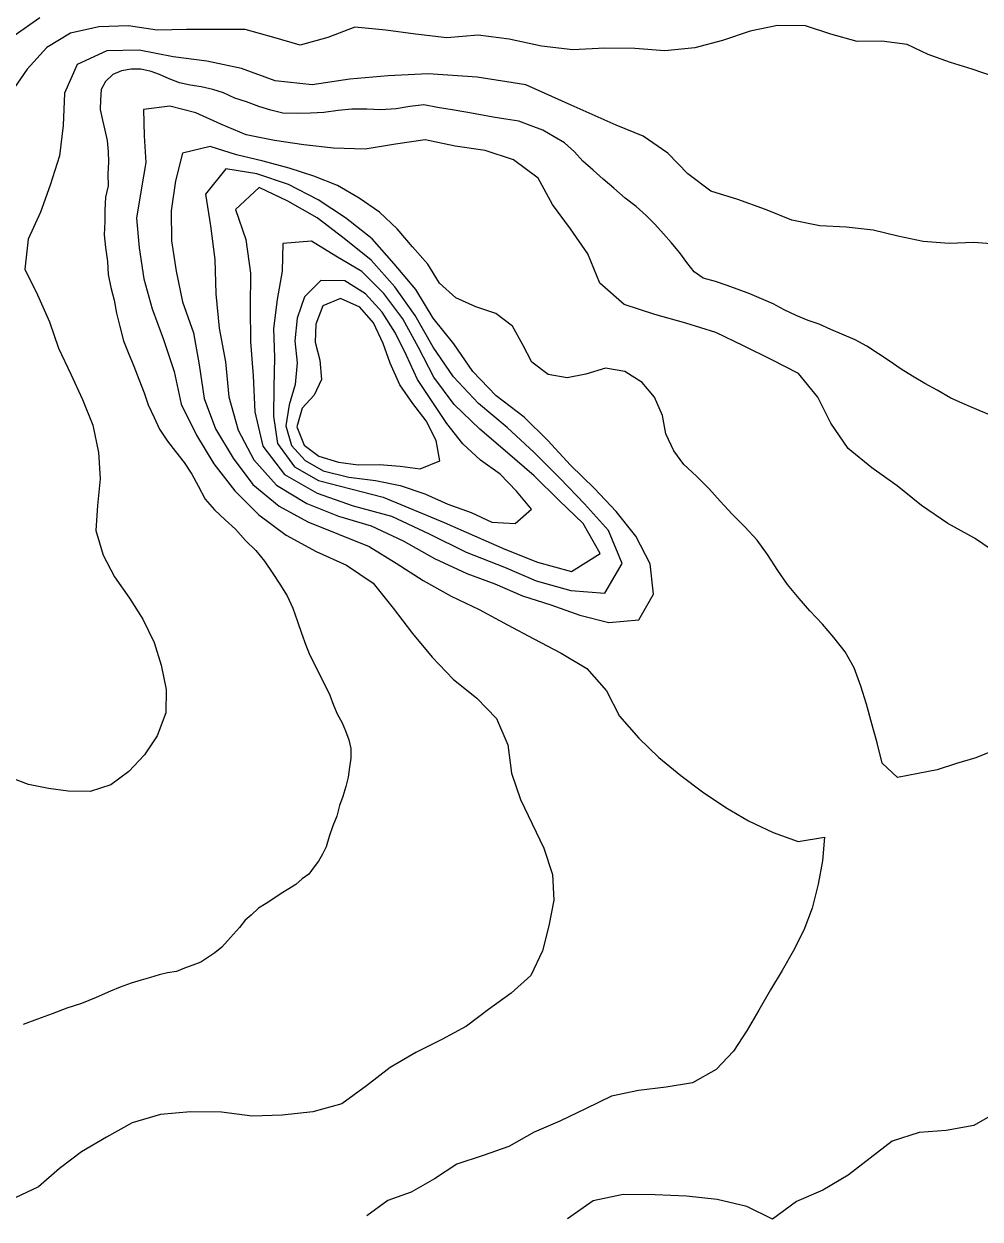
# Model space of a CAD drawing. Extents: x -717078 to -714996, y -984638 to -983998.
# Drawn here: x -715854.9 to -715612.7, y -984482.5 to -984179.9 of the extents above; entities that cross this region are included whole.
import ezdxf

# ---------------------------------------------------------------- set-up
doc = ezdxf.new("R2010")
doc.units = 0
doc.layers.add('contour_lines', color=1, linetype='CONTINUOUS')

msp = doc.modelspace()

# ---------------------------------------------------------------- linework, layer by layer
at = {"layer": 'contour_lines', "color": 1}
for p, q in [((-715850.813, -984178.395, 276), (-715857.353, -984182.897, 276)), ((-715843.052, -984182.202, 277), (-715849.08, -984185.84, 277)), ((-715835.87, -984180.663, 277), (-715843.052, -984182.202, 277)), ((-715828.398, -984180.414, 277), (-715835.87, -984180.663, 277)), ((-715821.152, -984181.487, 277), (-715828.398, -984180.414, 277)), ((-715813.711, -984181.341, 277), (-715821.152, -984181.487, 277)), ((-715806.036, -984181.3, 277), (-715813.711, -984181.341, 277)), ((-715798.787, -984181.308, 277), (-715806.036, -984181.3, 277)), ((-715791.528, -984183.327, 277), (-715798.787, -984181.308, 277)), ((-715771.041, -984180.739, 277), (-715777.872, -984183.298, 277)), ((-715763.237, -984181.472, 277), (-715771.041, -984180.739, 277)), ((-715755.702, -984182.49, 277), (-715763.237, -984181.472, 277)), ((-715670.909, -984181.711, 277), (-715677.967, -984184.102, 277)), ((-715664.054, -984180.316, 277), (-715670.909, -984181.711, 277)), ((-715656.929, -984180.379, 277), (-715664.054, -984180.316, 277)), ((-715650.496, -984182.47, 277), (-715656.929, -984180.379, 277)), ((-715784.927, -984185.274, 277), (-715791.528, -984183.327, 277)), ((-715777.872, -984183.298, 277), (-715784.927, -984185.274, 277)), ((-715747.77, -984183.443, 277), (-715755.702, -984182.49, 277)), ((-715739.797, -984182.727, 277), (-715747.77, -984183.443, 277)), ((-715731.943, -984183.792, 277), (-715739.797, -984182.727, 277)), ((-715723.784, -984185.569, 277), (-715731.943, -984183.792, 277)), ((-715677.967, -984184.102, 277), (-715684.91, -984185.976, 277)), ((-715643.868, -984184.318, 277), (-715650.496, -984182.47, 277)), ((-715637.553, -984184.24, 277), (-715643.868, -984184.318, 277)), ((-715631.18, -984185.088, 277), (-715637.553, -984184.24, 277)), ((-715625.848, -984187.608, 277), (-715631.18, -984185.088, 277)), ((-715849.08, -984185.84, 277), (-715854.017, -984191.343, 277)), ((-715833.886, -984186.732, 278), (-715841.383, -984190.2, 278)), ((-715825.639, -984186.55, 278), (-715833.886, -984186.732, 278)), ((-715817.053, -984188.239, 278), (-715825.639, -984186.55, 278)), ((-715808.502, -984189.29, 278), (-715817.053, -984188.239, 278)), ((-715715.889, -984186.424, 277), (-715723.784, -984185.569, 277)), ((-715707.752, -984186, 277), (-715715.889, -984186.424, 277)), ((-715700.145, -984186.093, 277), (-715707.752, -984186, 277)), ((-715692.555, -984186.686, 277), (-715700.145, -984186.093, 277)), ((-715684.91, -984185.976, 277), (-715692.555, -984186.686, 277)), ((-715620.173, -984189.656, 277), (-715625.848, -984187.608, 277)), ((-715854.017, -984191.343, 277), (-715858.171, -984197.317, 277)), ((-715841.383, -984190.2, 278), (-715844.623, -984197.389, 278)), ((-715827.698, -984191.322, 279), (-715830.124, -984191.743, 279)), ((-715825.288, -984191.314, 279), (-715827.698, -984191.322, 279)), ((-715822.628, -984191.964, 279), (-715825.288, -984191.314, 279)), ((-715799.753, -984191.209, 278), (-715808.502, -984189.29, 278)), ((-715791.245, -984194.279, 278), (-715799.753, -984191.209, 278)), ((-715614.692, -984191.356, 277), (-715620.173, -984189.656, 277)), ((-715609.292, -984193.22, 277), (-715614.692, -984191.356, 277)), ((-715832.323, -984192.695, 279), (-715834.231, -984194.446, 279)), ((-715830.124, -984191.743, 279), (-715832.323, -984192.695, 279)), ((-715820.492, -984192.676, 279), (-715822.628, -984191.964, 279)), ((-715818.04, -984193.822, 279), (-715820.492, -984192.676, 279)), ((-715815.493, -984194.842, 279), (-715818.04, -984193.822, 279)), ((-715781.875, -984195.3, 278), (-715791.245, -984194.279, 278)), ((-715772.294, -984193.868, 278), (-715781.875, -984195.3, 278)), ((-715762.632, -984193.03, 278), (-715772.294, -984193.868, 278)), ((-715752.447, -984192.537, 278), (-715762.632, -984193.03, 278)), ((-715740.054, -984193.358, 278), (-715752.447, -984192.537, 278)), ((-715727.762, -984195.341, 278), (-715740.054, -984193.358, 278)), ((-715844.623, -984197.389, 278), (-715844.903, -984205.642, 278)), ((-715835.305, -984196.518, 279), (-715835.499, -984199.089, 279)), ((-715834.231, -984194.446, 279), (-715835.305, -984196.518, 279)), ((-715812.781, -984195.423, 279), (-715815.493, -984194.842, 279)), ((-715809.966, -984195.826, 279), (-715812.781, -984195.423, 279)), ((-715807.047, -984196.475, 279), (-715809.966, -984195.826, 279)), ((-715804.324, -984197.385, 279), (-715807.047, -984196.475, 279)), ((-715801.429, -984198.685, 279), (-715804.324, -984197.385, 279)), ((-715716.261, -984200.445, 278), (-715727.762, -984195.341, 278)), ((-715835.499, -984199.089, 279), (-715835.568, -984201.584, 279)), ((-715798.5, -984199.629, 279), (-715801.429, -984198.685, 279)), ((-715795.335, -984200.8, 279), (-715798.5, -984199.629, 279)), ((-715753.569, -984200.425, 279), (-715757.119, -984200.787, 279)), ((-715750.103, -984201.046, 279), (-715753.569, -984200.425, 279)), ((-715704.875, -984205.563, 278), (-715716.261, -984200.445, 278)), ((-715835.568, -984201.584, 279), (-715834.931, -984204.224, 279)), ((-715817.894, -984200.71, 280), (-715824.537, -984201.566, 280)), ((-715824.537, -984201.566, 280), (-715824.418, -984208.259, 280)), ((-715811.336, -984202.368, 280), (-715817.894, -984200.71, 280)), ((-715804.982, -984205.313, 280), (-715811.336, -984202.368, 280)), ((-715792.3, -984201.77, 279), (-715795.335, -984200.8, 279)), ((-715789.284, -984202.52, 279), (-715792.3, -984201.77, 279)), ((-715785.659, -984202.538, 279), (-715789.284, -984202.52, 279)), ((-715782.274, -984202.494, 279), (-715785.659, -984202.538, 279)), ((-715778.924, -984202.304, 279), (-715782.274, -984202.494, 279)), ((-715775.313, -984201.783, 279), (-715778.924, -984202.304, 279)), ((-715771.845, -984201.443, 279), (-715775.313, -984201.783, 279)), ((-715768.04, -984201.458, 279), (-715771.845, -984201.443, 279)), ((-715764.433, -984201.608, 279), (-715768.04, -984201.458, 279)), ((-715760.564, -984201.365, 279), (-715764.433, -984201.608, 279)), ((-715757.119, -984200.787, 279), (-715760.564, -984201.365, 279)), ((-715746.406, -984201.61, 279), (-715750.103, -984201.046, 279)), ((-715742.945, -984202.244, 279), (-715746.406, -984201.61, 279)), ((-715739.631, -984202.863, 279), (-715742.945, -984202.244, 279)), ((-715736.023, -984203.512, 279), (-715739.631, -984202.863, 279)), ((-715844.903, -984205.642, 278), (-715845.862, -984213.27, 278)), ((-715834.931, -984204.224, 279), (-715834.383, -984206.815, 279)), ((-715798.598, -984207.992, 280), (-715804.982, -984205.313, 280)), ((-715732.798, -984203.981, 279), (-715736.023, -984203.512, 279)), ((-715729.56, -984204.488, 279), (-715732.798, -984203.981, 279)), ((-715726.416, -984205.733, 279), (-715729.56, -984204.488, 279)), ((-715723.446, -984206.838, 279), (-715726.416, -984205.733, 279)), ((-715698.004, -984208.294, 278), (-715704.875, -984205.563, 278)), ((-715834.383, -984206.815, 279), (-715833.795, -984209.406, 279)), ((-715833.795, -984209.406, 279), (-715833.552, -984212.185, 279)), ((-715824.418, -984208.259, 280), (-715823.998, -984214.996, 280)), ((-715791.425, -984209.439, 280), (-715798.598, -984207.992, 280)), ((-715783.976, -984210.484, 280), (-715791.425, -984209.439, 280)), ((-715753.263, -984209.211, 280), (-715760.732, -984210.321, 280)), ((-715745.654, -984210.875, 280), (-715753.263, -984209.211, 280)), ((-715720.569, -984208.523, 279), (-715723.446, -984206.838, 279)), ((-715717.964, -984209.995, 279), (-715720.569, -984208.523, 279)), ((-715691.761, -984212.59, 278), (-715698.004, -984208.294, 278)), ((-715833.552, -984212.185, 279), (-715833.42, -984214.786, 279)), ((-715807.667, -984210.903, 281), (-715814.736, -984212.6, 281)), ((-715801.017, -984213.072, 281), (-715807.667, -984210.903, 281)), ((-715776.468, -984211.392, 280), (-715783.976, -984210.484, 280)), ((-715768.431, -984211.618, 280), (-715776.468, -984211.392, 280)), ((-715760.732, -984210.321, 280), (-715768.431, -984211.618, 280)), ((-715738.045, -984211.959, 280), (-715745.654, -984210.875, 280)), ((-715730.866, -984214.321, 280), (-715738.045, -984211.959, 280)), ((-715715.446, -984212.264, 279), (-715717.964, -984209.995, 279)), ((-715713.298, -984214.642, 279), (-715715.446, -984212.264, 279)), ((-715845.862, -984213.27, 278), (-715848.247, -984220.702, 278)), ((-715833.42, -984214.786, 279), (-715833.622, -984217.92, 279)), ((-715823.998, -984214.996, 280), (-715825.134, -984221.922, 280)), ((-715814.736, -984212.6, 281), (-715816.505, -984219.647, 281)), ((-715794.291, -984214.653, 281), (-715801.017, -984213.072, 281)), ((-715787.657, -984216.387, 281), (-715794.291, -984214.653, 281)), ((-715724.599, -984218.924, 280), (-715730.866, -984214.321, 280)), ((-715710.687, -984216.965, 279), (-715713.298, -984214.642, 279)), ((-715686.736, -984217.814, 278), (-715691.761, -984212.59, 278)), ((-715833.622, -984217.92, 279), (-715833.513, -984220.869, 279)), ((-715803.741, -984216.6, 282), (-715808.894, -984222.993, 282)), ((-715795.841, -984217.844, 282), (-715803.741, -984216.6, 282)), ((-715787.816, -984220.512, 282), (-715795.841, -984217.844, 282)), ((-715781.468, -984218.415, 281), (-715787.657, -984216.387, 281)), ((-715775.487, -984220.789, 281), (-715781.468, -984218.415, 281)), ((-715708.156, -984219.208, 279), (-715710.687, -984216.965, 279)), ((-715680.867, -984222.259, 278), (-715686.736, -984217.814, 278)), ((-715848.247, -984220.702, 278), (-715850.67, -984227.594, 278)), ((-715833.513, -984220.869, 279), (-715834.219, -984223.764, 279)), ((-715816.505, -984219.647, 281), (-715817.573, -984227.234, 281)), ((-715795.301, -984221.323, 283), (-715801.281, -984226.848, 283)), ((-715788.011, -984224.768, 283), (-715795.301, -984221.323, 283)), ((-715780.364, -984224.465, 282), (-715787.816, -984220.512, 282)), ((-715769.995, -984224.036, 281), (-715775.487, -984220.789, 281)), ((-715721.032, -984225.58, 280), (-715724.599, -984218.924, 280)), ((-715705.427, -984221.495, 279), (-715708.156, -984219.208, 279)), ((-715702.597, -984224.012, 279), (-715705.427, -984221.495, 279)), ((-715834.219, -984223.764, 279), (-715834.346, -984227.015, 279)), ((-715825.134, -984221.922, 280), (-715826.309, -984229.109, 280)), ((-715808.894, -984222.993, 282), (-715807.61, -984231.045, 282)), ((-715773.418, -984229.005, 282), (-715780.364, -984224.465, 282)), ((-715764.822, -984227.533, 281), (-715769.995, -984224.036, 281)), ((-715699.847, -984226.089, 279), (-715702.597, -984224.012, 279)), ((-715674.071, -984224.356, 278), (-715680.867, -984222.259, 278)), ((-715667.04, -984226.888, 278), (-715674.071, -984224.356, 278)), ((-715850.67, -984227.594, 278), (-715853.808, -984234.409, 278)), ((-715834.346, -984227.015, 279), (-715834.35, -984229.949, 279)), ((-715817.573, -984227.234, 281), (-715817.476, -984234.816, 281)), ((-715801.281, -984226.848, 283), (-715798.662, -984234.462, 283)), ((-715780.591, -984229.023, 283), (-715788.011, -984224.768, 283)), ((-715760.35, -984231.744, 281), (-715764.822, -984227.533, 281)), ((-715716.443, -984231.791, 280), (-715721.032, -984225.58, 280)), ((-715697.299, -984228.389, 279), (-715699.847, -984226.089, 279)), ((-715660.414, -984229.597, 278), (-715667.04, -984226.888, 278)), ((-715834.35, -984229.949, 279), (-715834.496, -984233.286, 279)), ((-715826.309, -984229.109, 280), (-715825.663, -984236.624, 280)), ((-715773.793, -984234.207, 283), (-715780.591, -984229.023, 283)), ((-715766.662, -984234.324, 282), (-715773.418, -984229.005, 282)), ((-715695.121, -984230.552, 279), (-715697.299, -984228.389, 279)), ((-715692.893, -984233.028, 279), (-715695.121, -984230.552, 279)), ((-715653.332, -984231.026, 278), (-715660.414, -984229.597, 278)), ((-715834.496, -984233.286, 279), (-715834.199, -984236.535, 279)), ((-715807.61, -984231.045, 282), (-715806.543, -984239.576, 282)), ((-715756.489, -984236.312, 281), (-715760.35, -984231.744, 281)), ((-715712.041, -984238.069, 280), (-715716.443, -984231.791, 280)), ((-715690.913, -984235.208, 279), (-715692.893, -984233.028, 279)), ((-715646.599, -984231.369, 278), (-715653.332, -984231.026, 278)), ((-715639.764, -984232.144, 278), (-715646.599, -984231.369, 278)), ((-715633.546, -984233.6, 278), (-715639.764, -984232.144, 278)), ((-715627.12, -984234.947, 278), (-715633.546, -984233.6, 278)), ((-715853.808, -984234.409, 278), (-715854.638, -984241.972, 278)), ((-715834.199, -984236.535, 279), (-715833.712, -984240.002, 279)), ((-715825.663, -984236.624, 280), (-715824.487, -984244.408, 280)), ((-715817.476, -984234.816, 281), (-715816.272, -984242.46, 281)), ((-715798.662, -984234.462, 283), (-715797.438, -984242.966, 283)), ((-715789.28, -984235.495, 284), (-715789.439, -984242.519, 284)), ((-715782.062, -984234.861, 284), (-715789.28, -984235.495, 284)), ((-715775.841, -984238.69, 284), (-715782.062, -984234.861, 284)), ((-715766.877, -984239.746, 283), (-715773.793, -984234.207, 283)), ((-715761.12, -984240.664, 282), (-715766.662, -984234.324, 282)), ((-715752.586, -984240.748, 281), (-715756.489, -984236.312, 281)), ((-715688.723, -984237.812, 279), (-715690.913, -984235.208, 279)), ((-715620.568, -984235.464, 278), (-715627.12, -984234.947, 278)), ((-715614.32, -984235.259, 278), (-715620.568, -984235.464, 278)), ((-715607.709, -984235.728, 278), (-715614.32, -984235.259, 278)), ((-715806.543, -984239.576, 282), (-715806.224, -984248.234, 282)), ((-715769.266, -984242.539, 284), (-715775.841, -984238.69, 284)), ((-715760.906, -984246.418, 283), (-715766.877, -984239.746, 283)), ((-715709.006, -984245.558, 280), (-715712.041, -984238.069, 280)), ((-715687.01, -984240.271, 279), (-715688.723, -984237.812, 279)), ((-715854.638, -984241.972, 278), (-715851.397, -984248.502, 278)), ((-715833.712, -984240.002, 279), (-715833.536, -984243.324, 279)), ((-715816.272, -984242.46, 281), (-715814.717, -984250.212, 281)), ((-715789.439, -984242.519, 284), (-715790.735, -984249.655, 284)), ((-715763.705, -984248.139, 284), (-715769.266, -984242.539, 284)), ((-715755.649, -984247.12, 282), (-715761.12, -984240.664, 282)), ((-715749.632, -984245.504, 281), (-715752.586, -984240.748, 281)), ((-715685.161, -984242.646, 279), (-715687.01, -984240.271, 279)), ((-715682.855, -984244.226, 279), (-715685.161, -984242.646, 279)), ((-715833.536, -984243.324, 279), (-715832.865, -984246.612, 279)), ((-715824.487, -984244.408, 280), (-715822.356, -984252.021, 280)), ((-715797.438, -984242.966, 283), (-715797.545, -984251.572, 283)), ((-715779.669, -984244.892, 285), (-715783.765, -984248.983, 285)), ((-715773.578, -984244.961, 285), (-715779.669, -984244.892, 285)), ((-715768.381, -984248.262, 285), (-715773.578, -984244.961, 285)), ((-715745.505, -984249.235, 281), (-715749.632, -984245.504, 281)), ((-715702.851, -984250.897, 280), (-715709.006, -984245.558, 280)), ((-715679.744, -984245.143, 279), (-715682.855, -984244.226, 279)), ((-715676.999, -984246.025, 279), (-715679.744, -984245.143, 279)), ((-715851.397, -984248.502, 278), (-715848.42, -984255.295, 278)), ((-715832.865, -984246.612, 279), (-715832.037, -984249.843, 279)), ((-715806.224, -984248.234, 282), (-715805.404, -984256.938, 282)), ((-715764.161, -984252.853, 285), (-715768.381, -984248.262, 285)), ((-715758.916, -984254.576, 284), (-715763.705, -984248.139, 284)), ((-715755.789, -984253.725, 283), (-715760.906, -984246.418, 283)), ((-715751.228, -984254.367, 282), (-715755.649, -984247.12, 282)), ((-715673.948, -984247.149, 279), (-715676.999, -984246.025, 279)), ((-715671.047, -984248.238, 279), (-715673.948, -984247.149, 279)), ((-715668.056, -984249.489, 279), (-715671.047, -984248.238, 279)), ((-715832.037, -984249.843, 279), (-715831.376, -984253.152, 279)), ((-715814.717, -984250.212, 281), (-715811.908, -984258.112, 281)), ((-715797.545, -984251.572, 283), (-715797.516, -984260.35, 283)), ((-715790.735, -984249.655, 284), (-715791.657, -984257.022, 284)), ((-715783.765, -984248.983, 285), (-715785.656, -984254.426, 285)), ((-715779.158, -984251.237, 286), (-715780.946, -984255.866, 286)), ((-715774.656, -984249.447, 286), (-715779.158, -984251.237, 286)), ((-715769.815, -984251.609, 286), (-715774.656, -984249.447, 286)), ((-715766.297, -984255.587, 286), (-715769.815, -984251.609, 286)), ((-715740.374, -984251.514, 281), (-715745.505, -984249.235, 281)), ((-715735.331, -984253.197, 281), (-715740.374, -984251.514, 281)), ((-715695.074, -984253.469, 280), (-715702.851, -984250.897, 280)), ((-715665.152, -984250.728, 279), (-715668.056, -984249.489, 279)), ((-715662.369, -984252.261, 279), (-715665.152, -984250.728, 279)), ((-715831.376, -984253.152, 279), (-715830.575, -984256.485, 279)), ((-715822.356, -984252.021, 280), (-715819.518, -984259.774, 280)), ((-715785.656, -984254.426, 285), (-715786.27, -984260.167, 285)), ((-715760.762, -984258.162, 285), (-715764.161, -984252.853, 285)), ((-715754.963, -984261.835, 284), (-715758.916, -984254.576, 284)), ((-715751.195, -984261.702, 283), (-715755.789, -984253.725, 283)), ((-715746.022, -984260.926, 282), (-715751.228, -984254.367, 282)), ((-715731.085, -984256.398, 281), (-715735.331, -984253.197, 281)), ((-715687.229, -984255.673, 280), (-715695.074, -984253.469, 280)), ((-715659.262, -984253.747, 279), (-715662.369, -984252.261, 279)), ((-715656.285, -984254.97, 279), (-715659.262, -984253.747, 279)), ((-715848.42, -984255.295, 278), (-715846.107, -984262.021, 278)), ((-715830.575, -984256.485, 279), (-715829.679, -984260.123, 279)), ((-715805.404, -984256.938, 282), (-715803.827, -984265.422, 282)), ((-715791.657, -984257.022, 284), (-715791.416, -984264.348, 284)), ((-715780.946, -984255.866, 286), (-715781.077, -984260.481, 286)), ((-715763.857, -984260.764, 286), (-715766.297, -984255.587, 286)), ((-715728.536, -984261.149, 281), (-715731.085, -984256.398, 281)), ((-715679.598, -984257.996, 280), (-715687.229, -984255.673, 280)), ((-715653.47, -984255.914, 279), (-715656.285, -984254.97, 279)), ((-715650.525, -984257.253, 279), (-715653.47, -984255.914, 279)), ((-715647.696, -984258.453, 279), (-715650.525, -984257.253, 279)), ((-715829.679, -984260.123, 279), (-715828.449, -984263.112, 279)), ((-715819.518, -984259.774, 280), (-715816.823, -984267.931, 280)), ((-715811.908, -984258.112, 281), (-715810.479, -984266.178, 281)), ((-715797.516, -984260.35, 283), (-715796.819, -984268.945, 283)), ((-715786.27, -984260.167, 285), (-715785.634, -984265.695, 285)), ((-715781.077, -984260.481, 286), (-715779.94, -984265.041, 286)), ((-715762.1, -984265.822, 286), (-715763.857, -984260.764, 286)), ((-715757.985, -984263.841, 285), (-715760.762, -984258.162, 285)), ((-715741.156, -984267.916, 282), (-715746.022, -984260.926, 282)), ((-715672.589, -984261.41, 280), (-715679.598, -984257.996, 280)), ((-715644.377, -984259.88, 279), (-715647.696, -984258.453, 279)), ((-715641.36, -984261.513, 279), (-715644.377, -984259.88, 279)), ((-715846.107, -984262.021, 278), (-715842.986, -984268.535, 278)), ((-715828.449, -984263.112, 279), (-715827.051, -984266.558, 279)), ((-715755.209, -984269.878, 285), (-715757.985, -984263.841, 285)), ((-715751.047, -984269.341, 284), (-715754.963, -984261.835, 284)), ((-715746.083, -984269.225, 283), (-715751.195, -984261.702, 283)), ((-715726.23, -984265.535, 281), (-715728.536, -984261.149, 281)), ((-715665.47, -984264.916, 280), (-715672.589, -984261.41, 280)), ((-715638.402, -984263.402, 279), (-715641.36, -984261.513, 279)), ((-715635.695, -984265.214, 279), (-715638.402, -984263.402, 279)), ((-715827.051, -984266.558, 279), (-715825.741, -984269.825, 279)), ((-715810.479, -984266.178, 281), (-715809.173, -984274.739, 281)), ((-715803.827, -984265.422, 282), (-715803.004, -984274.279, 282)), ((-715791.416, -984264.348, 284), (-715791.547, -984271.851, 284)), ((-715785.634, -984265.695, 285), (-715786.152, -984271.16, 285)), ((-715779.94, -984265.041, 286), (-715779.495, -984269.928, 286)), ((-715759.621, -984271.254, 286), (-715762.1, -984265.822, 286)), ((-715722.073, -984268.631, 281), (-715726.23, -984265.535, 281)), ((-715658.735, -984268.384, 280), (-715665.47, -984264.916, 280)), ((-715632.718, -984267.261, 279), (-715635.695, -984265.214, 279)), ((-715842.986, -984268.535, 278), (-715840.053, -984274.968, 278)), ((-715825.741, -984269.825, 279), (-715824.393, -984273.304, 279)), ((-715816.823, -984267.931, 280), (-715815.016, -984276.17, 280)), ((-715796.819, -984268.945, 283), (-715796.369, -984278.102, 283)), ((-715779.495, -984269.928, 286), (-715781.337, -984273.886, 286)), ((-715751.467, -984275.473, 285), (-715755.209, -984269.878, 285)), ((-715745.876, -984276.214, 284), (-715751.047, -984269.341, 284)), ((-715739.766, -984275.962, 283), (-715746.083, -984269.225, 283)), ((-715735.253, -984274.055, 282), (-715741.156, -984267.916, 282)), ((-715717.242, -984269.517, 281), (-715722.073, -984268.631, 281)), ((-715712.59, -984268.537, 281), (-715717.242, -984269.517, 281)), ((-715707.582, -984267.015, 281), (-715712.59, -984268.537, 281)), ((-715702.643, -984267.904, 281), (-715707.582, -984267.015, 281)), ((-715698.298, -984270.647, 281), (-715702.643, -984267.904, 281)), ((-715653.782, -984274.403, 280), (-715658.735, -984268.384, 280)), ((-715629.852, -984269.083, 279), (-715632.718, -984267.261, 279)), ((-715626.67, -984270.919, 279), (-715629.852, -984269.083, 279)), ((-715791.547, -984271.851, 284), (-715791.682, -984279.169, 284)), ((-715786.152, -984271.16, 285), (-715787.727, -984276.318, 285)), ((-715756.393, -984276.002, 286), (-715759.621, -984271.254, 286)), ((-715695.145, -984274.382, 281), (-715698.298, -984270.647, 281)), ((-715623.562, -984272.595, 279), (-715626.67, -984270.919, 279)), ((-715620.079, -984274.599, 279), (-715623.562, -984272.595, 279)), ((-715840.053, -984274.968, 278), (-715837.426, -984281.47, 278)), ((-715824.393, -984273.304, 279), (-715823.366, -984276.32, 279)), ((-715809.173, -984274.739, 281), (-715806.341, -984282.439, 281)), ((-715803.004, -984274.279, 282), (-715800.573, -984282.754, 282)), ((-715781.337, -984273.886, 286), (-715784.395, -984277.163, 286)), ((-715752.953, -984280.341, 286), (-715756.393, -984276.002, 286)), ((-715747.767, -984281.017, 285), (-715751.467, -984275.473, 285)), ((-715732.51, -984282.089, 283), (-715739.766, -984275.962, 283)), ((-715728.161, -984279.475, 282), (-715735.253, -984274.055, 282)), ((-715693.153, -984279.042, 281), (-715695.145, -984274.382, 281)), ((-715650.479, -984280.995, 280), (-715653.782, -984274.403, 280)), ((-715616.492, -984276.266, 279), (-715620.079, -984274.599, 279)), ((-715823.366, -984276.32, 279), (-715821.85, -984279.576, 279)), ((-715815.016, -984276.17, 280), (-715811.178, -984284.02, 280)), ((-715796.369, -984278.102, 283), (-715794.331, -984286.778, 283)), ((-715787.727, -984276.318, 285), (-715788.536, -984281.635, 285)), ((-715784.395, -984277.163, 286), (-715785.717, -984281.891, 286)), ((-715739.378, -984282.513, 284), (-715745.876, -984276.214, 284)), ((-715692.268, -984283.711, 281), (-715693.153, -984279.042, 281)), ((-715612.913, -984277.732, 279), (-715616.492, -984276.266, 279)), ((-715609.042, -984279.357, 279), (-715612.913, -984277.732, 279)), ((-715837.426, -984281.47, 278), (-715835.936, -984288.432, 278)), ((-715821.85, -984279.576, 279), (-715820.506, -984282.491, 279)), ((-715791.682, -984279.169, 284), (-715790.631, -984286.11, 284)), ((-715788.536, -984281.635, 285), (-715787.113, -984286.614, 285)), ((-715785.717, -984281.891, 286), (-715783.899, -984286.518, 286)), ((-715750.462, -984285.351, 286), (-715752.953, -984280.341, 286)), ((-715743.691, -984286.197, 285), (-715747.767, -984281.017, 285)), ((-715725.668, -984288.405, 283), (-715732.51, -984282.089, 283)), ((-715722.192, -984285.393, 282), (-715728.161, -984279.475, 282)), ((-715646.131, -984287.413, 280), (-715650.479, -984280.995, 280)), ((-715820.506, -984282.491, 279), (-715818.483, -984285.484, 279)), ((-715811.178, -984284.02, 280), (-715806.772, -984291.231, 280)), ((-715806.341, -984282.439, 281), (-715801.867, -984289.853, 281)), ((-715800.573, -984282.754, 282), (-715796.665, -984290.263, 282)), ((-715732.384, -984288.457, 284), (-715739.378, -984282.513, 284)), ((-715690.26, -984287.998, 281), (-715692.268, -984283.711, 281)), ((-715818.483, -984285.484, 279), (-715816.443, -984288.184, 279)), ((-715816.443, -984288.184, 279), (-715814.289, -984290.896, 279)), ((-715794.331, -984286.778, 283), (-715788.867, -984294, 283)), ((-715790.631, -984286.11, 284), (-715786.362, -984291.996, 284)), ((-715787.113, -984286.614, 285), (-715783.64, -984290.397, 285)), ((-715783.899, -984286.518, 286), (-715780.144, -984289.324, 286)), ((-715749.504, -984290.536, 286), (-715750.462, -984285.351, 286)), ((-715739.231, -984290.312, 285), (-715743.691, -984286.197, 285)), ((-715716.42, -984291.586, 282), (-715722.192, -984285.393, 282)), ((-715687.777, -984291.446, 281), (-715690.26, -984287.998, 281)), ((-715640.127, -984292.254, 280), (-715646.131, -984287.413, 280)), ((-715835.936, -984288.432, 278), (-715835.568, -984295.037, 278)), ((-715814.289, -984290.896, 279), (-715812.297, -984293.888, 279)), ((-715801.867, -984289.853, 281), (-715796.882, -984296.46, 281)), ((-715796.665, -984290.263, 282), (-715790.866, -984296.637, 282)), ((-715783.64, -984290.397, 285), (-715779.115, -984293.043, 285)), ((-715780.144, -984289.324, 286), (-715775.221, -984290.818, 286)), ((-715775.221, -984290.818, 286), (-715770.226, -984291.497, 286)), ((-715754.489, -984292.501, 286), (-715749.504, -984290.536, 286)), ((-715734.224, -984293.92, 285), (-715739.231, -984290.312, 285)), ((-715725.669, -984294.262, 284), (-715732.384, -984288.457, 284)), ((-715719.032, -984295.007, 283), (-715725.668, -984288.405, 283)), ((-715812.297, -984293.888, 279), (-715810.726, -984296.873, 279)), ((-715806.772, -984291.231, 280), (-715801.436, -984298.1, 280)), ((-715788.867, -984294, 283), (-715780.608, -984298.714, 283)), ((-715786.362, -984291.996, 284), (-715780.246, -984295.497, 284)), ((-715779.115, -984293.043, 285), (-715772.607, -984294.638, 285)), ((-715770.226, -984291.497, 286), (-715764.876, -984291.417, 286)), ((-715764.876, -984291.417, 286), (-715759.567, -984291.818, 286)), ((-715759.567, -984291.818, 286), (-715754.489, -984292.501, 286)), ((-715730.104, -984298.181, 285), (-715734.224, -984293.92, 285)), ((-715710.383, -984297.476, 282), (-715716.42, -984291.586, 282)), ((-715684.538, -984294.404, 281), (-715687.777, -984291.446, 281)), ((-715633.68, -984296.856, 280), (-715640.127, -984292.254, 280)), ((-715835.568, -984295.037, 278), (-715836.252, -984301.8, 278)), ((-715810.726, -984296.873, 279), (-715808.969, -984300.199, 279)), ((-715796.882, -984296.46, 281), (-715790.178, -984302.022, 281)), ((-715790.866, -984296.637, 282), (-715783.245, -984301.303, 282)), ((-715780.246, -984295.497, 284), (-715763.84, -984299.698, 284)), ((-715772.607, -984294.638, 285), (-715765.818, -984295.495, 285)), ((-715765.818, -984295.495, 285), (-715759.543, -984296.738, 285)), ((-715759.543, -984296.738, 285), (-715753.343, -984298.825, 285)), ((-715719.307, -984300.508, 284), (-715725.669, -984294.262, 284)), ((-715712.872, -984301.375, 283), (-715719.032, -984295.007, 283)), ((-715681.43, -984297.478, 281), (-715684.538, -984294.404, 281)), ((-715627.575, -984301.79, 280), (-715633.68, -984296.856, 280)), ((-715808.969, -984300.199, 279), (-715806.583, -984302.907, 279)), ((-715801.436, -984298.1, 280), (-715795.404, -984304.166, 280)), ((-715780.608, -984298.714, 283), (-715771.467, -984301.876, 283)), ((-715763.84, -984299.698, 284), (-715748.456, -984306.14, 284)), ((-715753.343, -984298.825, 285), (-715747.492, -984301.48, 285)), ((-715726.312, -984302.768, 285), (-715730.104, -984298.181, 285)), ((-715704.853, -984303.333, 282), (-715710.383, -984297.476, 282)), ((-715678.558, -984300.689, 281), (-715681.43, -984297.478, 281)), ((-715836.252, -984301.8, 278), (-715836.643, -984308.136, 278)), ((-715806.583, -984302.907, 279), (-715803.905, -984305.457, 279)), ((-715790.178, -984302.022, 281), (-715782.99, -984305.939, 281)), ((-715783.245, -984301.303, 282), (-715775.171, -984304.521, 282)), ((-715771.467, -984301.876, 283), (-715761.738, -984304.481, 283)), ((-715747.492, -984301.48, 285), (-715741.627, -984303.573, 285)), ((-715730.424, -984306.392, 285), (-715726.312, -984302.768, 285)), ((-715713.198, -984306.378, 284), (-715719.307, -984300.508, 284)), ((-715706.828, -984308.161, 283), (-715712.872, -984301.375, 283)), ((-715675.493, -984304.024, 281), (-715678.558, -984300.689, 281)), ((-715620.876, -984306.385, 280), (-715627.575, -984301.79, 280)), ((-715803.905, -984305.457, 279), (-715801.315, -984307.776, 279)), ((-715795.404, -984304.166, 280), (-715788.434, -984309.347, 280)), ((-715782.99, -984305.939, 281), (-715775.204, -984309.07, 281)), ((-715775.171, -984304.521, 282), (-715766.877, -984306.997, 282)), ((-715761.738, -984304.481, 283), (-715752.212, -984308.973, 283)), ((-715748.456, -984306.14, 284), (-715733.07, -984312.863, 284)), ((-715741.627, -984303.573, 285), (-715736.376, -984306.067, 285)), ((-715736.376, -984306.067, 285), (-715730.424, -984306.392, 285)), ((-715699.897, -984309.566, 282), (-715704.853, -984303.333, 282)), ((-715672.331, -984307.246, 281), (-715675.493, -984304.024, 281)), ((-715836.643, -984308.136, 278), (-715834.787, -984314.413, 278)), ((-715801.315, -984307.776, 279), (-715798.774, -984310.645, 279)), ((-715788.434, -984309.347, 280), (-715780.829, -984313.436, 280)), ((-715775.204, -984309.07, 281), (-715767.446, -984312.21, 281)), ((-715766.877, -984306.997, 282), (-715758.82, -984310.73, 282)), ((-715752.212, -984308.973, 283), (-715742.863, -984313.593, 283)), ((-715708.888, -984313.938, 284), (-715713.198, -984306.378, 284)), ((-715703.316, -984316.47, 283), (-715706.828, -984308.161, 283)), ((-715669.179, -984310.612, 281), (-715672.331, -984307.246, 281)), ((-715614.13, -984310.073, 280), (-715620.876, -984306.385, 280)), ((-715798.774, -984310.645, 279), (-715796.158, -984313.213, 279)), ((-715767.446, -984312.21, 281), (-715760.569, -984316.412, 281)), ((-715758.82, -984310.73, 282), (-715750.89, -984315.208, 282)), ((-715696.221, -984316.609, 282), (-715699.897, -984309.566, 282)), ((-715666.573, -984314.234, 281), (-715669.179, -984310.612, 281)), ((-715607.583, -984314.523, 280), (-715614.13, -984310.073, 280)), ((-715834.787, -984314.413, 278), (-715831.896, -984319.863, 278)), ((-715796.158, -984313.213, 279), (-715793.926, -984315.926, 279)), ((-715780.829, -984313.436, 280), (-715773.202, -984316.877, 280)), ((-715750.89, -984315.208, 282), (-715742.722, -984319.062, 282)), ((-715742.863, -984313.593, 283), (-715733.167, -984317.412, 283)), ((-715733.07, -984312.863, 284), (-715724.794, -984316.164, 284)), ((-715716.189, -984318.558, 284), (-715708.888, -984313.938, 284)), ((-715663.97, -984318.263, 281), (-715666.573, -984314.234, 281)), ((-715793.926, -984315.926, 279), (-715791.836, -984319.022, 279)), ((-715773.202, -984316.877, 280), (-715766.421, -984321.454, 280)), ((-715760.569, -984316.412, 281), (-715753.79, -984320.76, 281)), ((-715733.167, -984317.412, 283), (-715725.1, -984320.864, 283)), ((-715724.794, -984316.164, 284), (-715716.189, -984318.558, 284)), ((-715707.724, -984324.042, 283), (-715703.316, -984316.47, 283)), ((-715695.416, -984324.247, 282), (-715696.221, -984316.609, 282)), ((-715661.454, -984321.851, 281), (-715663.97, -984318.263, 281)), ((-715831.896, -984319.863, 278), (-715828.124, -984325.304, 278)), ((-715791.836, -984319.022, 279), (-715790.039, -984321.739, 279)), ((-715766.421, -984321.454, 280), (-715761.338, -984327.78, 280)), ((-715753.79, -984320.76, 281), (-715746.624, -984324.732, 281)), ((-715742.722, -984319.062, 282), (-715735.597, -984321.642, 282)), ((-715725.1, -984320.864, 283), (-715716.385, -984323.363, 283)), ((-715790.039, -984321.739, 279), (-715788.179, -984324.705, 279)), ((-715735.597, -984321.642, 282), (-715728.6, -984324.654, 282)), ((-715716.385, -984323.363, 283), (-715707.724, -984324.042, 283)), ((-715699.102, -984330.737, 282), (-715695.416, -984324.247, 282)), ((-715658.558, -984325.318, 281), (-715661.454, -984321.851, 281)), ((-715828.124, -984325.304, 278), (-715824.756, -984330.61, 278)), ((-715788.179, -984324.705, 279), (-715786.798, -984327.775, 279)), ((-715746.624, -984324.732, 281), (-715739.537, -984328.108, 281)), ((-715728.6, -984324.654, 282), (-715721.447, -984326.936, 282)), ((-715721.447, -984326.936, 282), (-715714.083, -984329.597, 282)), ((-715655.83, -984328.485, 281), (-715658.558, -984325.318, 281)), ((-715786.798, -984327.775, 279), (-715785.541, -984331.164, 279)), ((-715761.338, -984327.78, 280), (-715756.422, -984334.194, 280)), ((-715739.537, -984328.108, 281), (-715732.435, -984332.032, 281)), ((-715714.083, -984329.597, 282), (-715706.769, -984331.435, 282)), ((-715652.63, -984331.844, 281), (-715655.83, -984328.485, 281)), ((-715824.756, -984330.61, 278), (-715821.896, -984336.485, 278)), ((-715785.541, -984331.164, 279), (-715784.546, -984334.134, 279)), ((-715732.435, -984332.032, 281), (-715725.711, -984335.583, 281)), ((-715706.769, -984331.435, 282), (-715699.102, -984330.737, 282)), ((-715649.762, -984335.199, 281), (-715652.63, -984331.844, 281)), ((-715821.896, -984336.485, 278), (-715820.096, -984342.237, 278)), ((-715784.546, -984334.134, 279), (-715783.481, -984337.151, 279)), ((-715756.422, -984334.194, 280), (-715751.445, -984340.198, 280)), ((-715725.711, -984335.583, 281), (-715718.793, -984339.161, 281)), ((-715646.904, -984338.881, 281), (-715649.762, -984335.199, 281)), ((-715783.481, -984337.151, 279), (-715782.439, -984339.704, 279)), ((-715718.793, -984339.161, 281), (-715712.268, -984343.104, 281)), ((-715644.625, -984342.885, 281), (-715646.904, -984338.881, 281)), ((-715820.096, -984342.237, 278), (-715818.816, -984348.381, 278)), ((-715782.439, -984339.704, 279), (-715781.012, -984342.455, 279)), ((-715781.012, -984342.455, 279), (-715779.808, -984344.954, 279)), ((-715751.445, -984340.198, 280), (-715746.142, -984345.764, 280)), ((-715779.808, -984344.954, 279), (-715778.507, -984347.548, 279)), ((-715712.268, -984343.104, 281), (-715707.288, -984348.713, 281)), ((-715642.9, -984347.584, 281), (-715644.625, -984342.885, 281)), ((-715818.816, -984348.381, 278), (-715818.937, -984354.311, 278)), ((-715778.507, -984347.548, 279), (-715777.383, -984349.81, 279)), ((-715746.142, -984345.764, 280), (-715740.181, -984350.578, 280)), ((-715641.502, -984352.133, 281), (-715642.9, -984347.584, 281)), ((-715777.383, -984349.81, 279), (-715776.472, -984352.358, 279)), ((-715740.181, -984350.578, 280), (-715735.212, -984355.739, 280)), ((-715707.288, -984348.713, 281), (-715703.99, -984355.148, 281)), ((-715818.937, -984354.311, 278), (-715821.093, -984360.09, 278)), ((-715776.472, -984352.358, 279), (-715775.511, -984354.531, 279)), ((-715775.511, -984354.531, 279), (-715774.296, -984356.799, 279)), ((-715640.141, -984357.076, 281), (-715641.502, -984352.133, 281)), ((-715774.296, -984356.799, 279), (-715773.402, -984358.86, 279)), ((-715735.212, -984355.739, 280), (-715732.342, -984362.434, 280)), ((-715703.99, -984355.148, 281), (-715699.129, -984360.753, 281)), ((-715638.809, -984361.893, 281), (-715640.141, -984357.076, 281)), ((-715821.093, -984360.09, 278), (-715824.309, -984364.9, 278)), ((-715773.402, -984358.86, 279), (-715772.548, -984361.163, 279)), ((-715699.129, -984360.753, 281), (-715694.043, -984365.583, 281)), ((-715772.548, -984361.163, 279), (-715772.095, -984363.287, 279)), ((-715772.095, -984363.287, 279), (-715772.038, -984365.735, 279)), ((-715732.342, -984362.434, 280), (-715731.396, -984369.552, 280)), ((-715637.527, -984367.067, 281), (-715638.809, -984361.893, 281)), ((-715824.309, -984364.9, 278), (-715828.322, -984369.177, 278)), ((-715772.038, -984365.735, 279), (-715772.394, -984368.027, 279)), ((-715694.043, -984365.583, 281), (-715688.502, -984370.172, 281)), ((-715613.771, -984365.713, 281), (-715618.672, -984367.155, 281)), ((-715609.218, -984363.861, 281), (-715613.771, -984365.713, 281)), ((-715828.322, -984369.177, 278), (-715832.837, -984372.564, 278)), ((-715772.394, -984368.027, 279), (-715772.737, -984370.612, 279)), ((-715731.396, -984369.552, 280), (-715729.131, -984376.24, 280)), ((-715633.601, -984370.672, 281), (-715637.527, -984367.067, 281)), ((-715628.365, -984369.654, 281), (-715633.601, -984370.672, 281)), ((-715623.597, -984368.708, 281), (-715628.365, -984369.654, 281)), ((-715618.672, -984367.155, 281), (-715623.597, -984368.708, 281)), ((-715853.679, -984372.431, 278), (-715858.619, -984370.599, 278)), ((-715848.659, -984373.484, 278), (-715853.679, -984372.431, 278)), ((-715832.837, -984372.564, 278), (-715838.056, -984374.236, 278)), ((-715772.737, -984370.612, 279), (-715773.303, -984372.962, 279)), ((-715688.502, -984370.172, 281), (-715682.999, -984374.322, 281)), ((-715843.611, -984374.133, 278), (-715848.659, -984373.484, 278)), ((-715838.056, -984374.236, 278), (-715843.611, -984374.133, 278)), ((-715774.119, -984375.479, 279), (-715774.908, -984377.786, 279)), ((-715773.303, -984372.962, 279), (-715774.119, -984375.479, 279)), ((-715682.999, -984374.322, 281), (-715677.091, -984378.231, 281)), ((-715774.908, -984377.786, 279), (-715775.616, -984380.476, 279)), ((-715729.131, -984376.24, 280), (-715726.147, -984382.408, 280)), ((-715677.091, -984378.231, 281), (-715671.364, -984381.637, 281)), ((-715775.616, -984380.476, 279), (-715776.595, -984382.866, 279)), ((-715671.364, -984381.637, 281), (-715665.077, -984384.556, 281)), ((-715776.595, -984382.866, 279), (-715777.53, -984385.619, 279)), ((-715726.147, -984382.408, 280), (-715723.177, -984388.559, 280)), ((-715665.077, -984384.556, 281), (-715658.821, -984386.906, 281)), ((-715777.53, -984385.619, 279), (-715778.302, -984388.216, 279)), ((-715658.821, -984386.906, 281), (-715652.131, -984385.76, 281)), ((-715652.131, -984385.76, 281), (-715652.608, -984391.753, 281)), ((-715779.237, -984390.109, 279), (-715780.272, -984391.868, 279)), ((-715778.302, -984388.216, 279), (-715779.237, -984390.109, 279)), ((-715723.177, -984388.559, 280), (-715720.983, -984395.218, 280)), ((-715781.331, -984393.298, 279), (-715782.715, -984395.173, 279)), ((-715780.272, -984391.868, 279), (-715781.331, -984393.298, 279)), ((-715652.608, -984391.753, 281), (-715653.758, -984397.694, 281)), ((-715784.423, -984396.356, 279), (-715785.989, -984397.774, 279)), ((-715782.715, -984395.173, 279), (-715784.423, -984396.356, 279)), ((-715720.983, -984395.218, 280), (-715720.655, -984401.723, 280)), ((-715789.677, -984400.053, 279), (-715791.594, -984401.306, 279)), ((-715787.735, -984398.832, 279), (-715789.677, -984400.053, 279)), ((-715785.989, -984397.774, 279), (-715787.735, -984398.832, 279)), ((-715653.758, -984397.694, 281), (-715655.221, -984403.746, 281)), ((-715793.483, -984402.591, 279), (-715795.465, -984403.737, 279)), ((-715791.594, -984401.306, 279), (-715793.483, -984402.591, 279)), ((-715720.655, -984401.723, 280), (-715721.891, -984408.211, 280)), ((-715797.276, -984405.532, 279), (-715798.869, -984406.803, 279)), ((-715795.465, -984403.737, 279), (-715797.276, -984405.532, 279)), ((-715655.221, -984403.746, 281), (-715657.312, -984409.279, 281)), ((-715800.246, -984408.648, 279), (-715801.78, -984410.323, 279)), ((-715798.869, -984406.803, 279), (-715800.246, -984408.648, 279)), ((-715721.891, -984408.211, 280), (-715723.533, -984414.526, 280)), ((-715803.264, -984411.98, 279), (-715804.708, -984413.578, 279)), ((-715801.78, -984410.323, 279), (-715803.264, -984411.98, 279)), ((-715657.312, -984409.279, 281), (-715660.043, -984414.654, 281)), ((-715806.549, -984415.036, 279), (-715808.27, -984416.26, 279)), ((-715804.708, -984413.578, 279), (-715806.549, -984415.036, 279)), ((-715723.533, -984414.526, 280), (-715726.516, -984420.752, 280)), ((-715660.043, -984414.654, 281), (-715662.808, -984419.509, 281)), ((-715812.098, -984418.198, 279), (-715814.154, -984418.951, 279)), ((-715810.088, -984417.374, 279), (-715812.098, -984418.198, 279)), ((-715808.27, -984416.26, 279), (-715810.088, -984417.374, 279)), ((-715820.639, -984420.609, 279), (-715822.782, -984421.339, 279)), ((-715818.457, -984420.098, 279), (-715820.639, -984420.609, 279)), ((-715816.227, -984419.8, 279), (-715818.457, -984420.098, 279)), ((-715814.154, -984418.951, 279), (-715816.227, -984419.8, 279)), ((-715726.516, -984420.752, 280), (-715731.466, -984425.295, 280)), ((-715662.808, -984419.509, 281), (-715665.776, -984424.433, 281)), ((-715830.442, -984423.761, 279), (-715832.907, -984424.796, 279)), ((-715827.688, -984422.755, 279), (-715830.442, -984423.761, 279)), ((-715825.137, -984421.959, 279), (-715827.688, -984422.755, 279)), ((-715822.782, -984421.339, 279), (-715825.137, -984421.959, 279)), ((-715836.558, -984426.354, 279), (-715840.304, -984427.894, 279)), ((-715832.907, -984424.796, 279), (-715836.558, -984426.354, 279)), ((-715731.466, -984425.295, 280), (-715737.202, -984429.44, 280)), ((-715665.776, -984424.433, 281), (-715668.71, -984429.554, 281)), ((-715843.959, -984429.058, 279), (-715847.739, -984430.484, 279)), ((-715840.304, -984427.894, 279), (-715843.959, -984429.058, 279)), ((-715737.202, -984429.44, 280), (-715742.81, -984433.585, 280)), ((-715668.71, -984429.554, 281), (-715671.7, -984434.625, 281)), ((-715851.456, -984431.866, 279), (-715855.091, -984433.2, 279)), ((-715847.739, -984430.484, 279), (-715851.456, -984431.866, 279)), ((-715742.81, -984433.585, 280), (-715749.06, -984436.982, 280)), ((-715671.7, -984434.625, 281), (-715675.192, -984439.932, 281)), ((-715749.06, -984436.982, 280), (-715755.62, -984440.25, 280)), ((-715755.62, -984440.25, 280), (-715762.072, -984444.066, 280)), ((-715675.192, -984439.932, 281), (-715679.519, -984444.579, 281)), ((-715762.072, -984444.066, 280), (-715768.087, -984448.733, 280)), ((-715679.519, -984444.579, 281), (-715685.517, -984447.97, 281)), ((-715685.517, -984447.97, 281), (-715692.22, -984449.092, 281)), ((-715768.087, -984448.733, 280), (-715774.31, -984453.247, 280)), ((-715706.053, -984451.377, 281), (-715712.671, -984454.549, 281)), ((-715699.258, -984449.913, 281), (-715706.053, -984451.377, 281)), ((-715692.22, -984449.092, 281), (-715699.258, -984449.913, 281)), ((-715774.31, -984453.247, 280), (-715781.675, -984455.325, 280)), ((-715712.671, -984454.549, 281), (-715719.102, -984457.706, 281)), ((-715820.311, -984455.992, 280), (-715827.474, -984458.106, 280)), ((-715812.676, -984455.312, 280), (-715820.311, -984455.992, 280)), ((-715804.847, -984455.415, 280), (-715812.676, -984455.312, 280)), ((-715797.043, -984456.424, 280), (-715804.847, -984455.415, 280)), ((-715789.463, -984456.159, 280), (-715797.043, -984456.424, 280)), ((-715781.675, -984455.325, 280), (-715789.463, -984456.159, 280)), ((-715608.544, -984455.491, 282), (-715614.331, -984458.799, 282)), ((-715827.474, -984458.106, 280), (-715833.963, -984461.679, 280)), ((-715725.629, -984460.455, 281), (-715732.071, -984464.09, 281)), ((-715719.102, -984457.706, 281), (-715725.629, -984460.455, 281)), ((-715628.169, -984460.523, 282), (-715635.015, -984462.732, 282)), ((-715621.26, -984460.035, 282), (-715628.169, -984460.523, 282)), ((-715614.331, -984458.799, 282), (-715621.26, -984460.035, 282)), ((-715833.963, -984461.679, 280), (-715840.277, -984465.428, 280)), ((-715635.015, -984462.732, 282), (-715640.514, -984467.008, 282)), ((-715840.277, -984465.428, 280), (-715845.862, -984469.633, 280)), ((-715738.586, -984466.381, 281), (-715745.239, -984468.559, 281)), ((-715732.071, -984464.09, 281), (-715738.586, -984466.381, 281)), ((-715845.862, -984469.633, 280), (-715851.167, -984474.278, 280)), ((-715745.239, -984468.559, 281), (-715750.903, -984472.25, 281)), ((-715640.514, -984467.008, 282), (-715646.144, -984471.316, 282)), ((-715750.903, -984472.25, 281), (-715756.816, -984475.601, 281)), ((-715646.144, -984471.316, 282), (-715652.53, -984475.111, 282)), ((-715851.167, -984474.278, 280), (-715857.081, -984477.115, 280)), ((-715756.816, -984475.601, 281), (-715762.729, -984477.733, 281)), ((-715652.53, -984475.111, 282), (-715659.242, -984478.028, 282)), ((-715762.729, -984477.733, 281), (-715768.017, -984481.607, 281)), ((-715710.724, -984477.84, 282), (-715717.208, -984482.423, 282)), ((-715703.062, -984476.254, 282), (-715710.724, -984477.84, 282)), ((-715694.966, -984476.303, 282), (-715703.062, -984476.254, 282)), ((-715687.087, -984476.646, 282), (-715694.966, -984476.303, 282)), ((-715679.332, -984477.476, 282), (-715687.087, -984476.646, 282)), ((-715671.742, -984479.306, 282), (-715679.332, -984477.476, 282)), ((-715659.242, -984478.028, 282), (-715665.265, -984482.457, 282)), ((-715665.265, -984482.457, 282), (-715671.742, -984479.306, 282))]:
    msp.add_line(p, q, dxfattribs=at)

doc.saveas('drawing.dxf')
